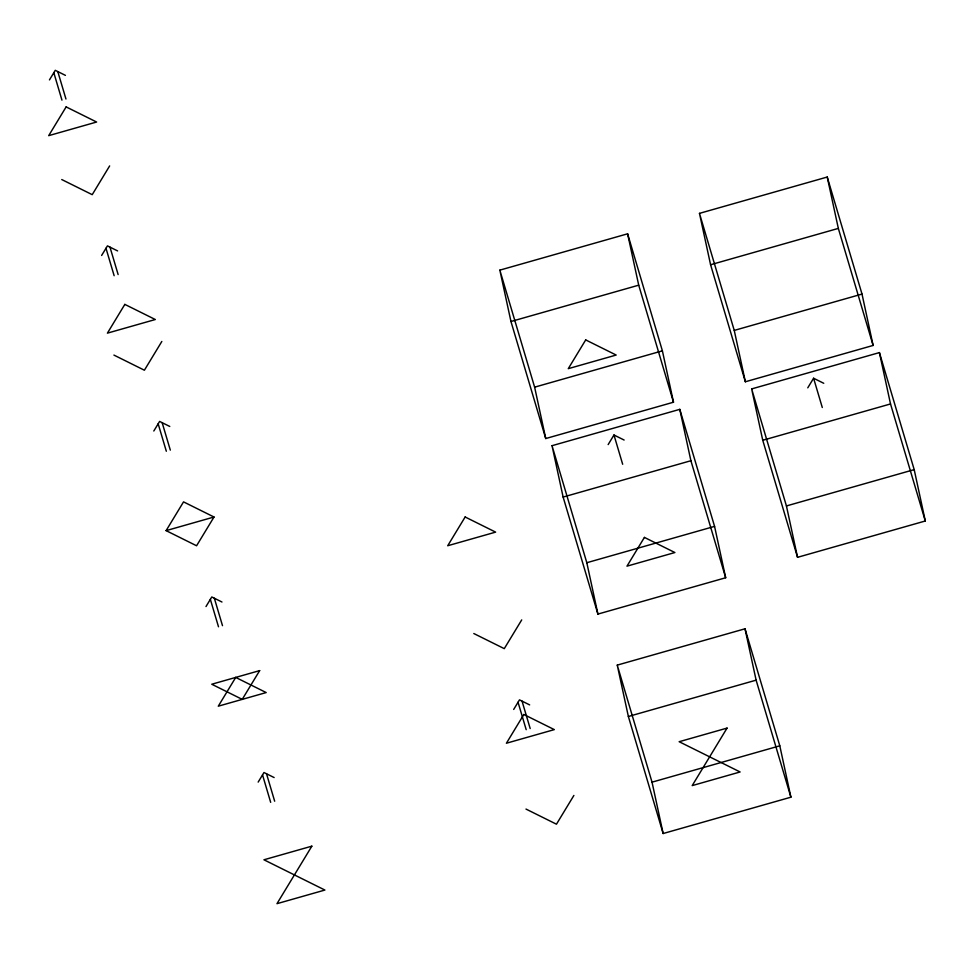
<?xml version="1.0" encoding="UTF-8"?>
<svg xmlns="http://www.w3.org/2000/svg" width="974" height="974" viewBox="0 0 974 974"><rect width="100%" height="100%" fill="white"/><g stroke="black" fill="none" stroke-linecap="round" stroke-linejoin="round"><path stroke-width="1.46" d="M49.455 79.905L55.262 70.323L65.416 75.363M109.648 165.909L92.226 194.666L61.739 179.545M101.625 255.456L107.444 245.874L117.598 250.915M161.83 341.46L144.395 370.217L113.921 355.084M153.807 431.007L159.614 421.425L169.78 426.466M166.104 530.635L183.538 501.878L214.012 517.011L196.578 545.769L166.104 530.635L214.012 517.011M205.989 606.558L211.796 596.965L221.962 602.017M258.171 782.098L263.978 772.516L274.132 777.556M608.153 444.594L613.973 435.001L624.127 440.041M521.711 619.902L504.276 648.647L473.802 633.526M513.688 709.437L519.495 699.856L529.649 704.896M807.775 387.822L813.594 378.241L823.748 383.281M573.893 795.441L556.458 824.199L525.984 809.065M499.845 270.139L627.609 233.809L662.393 350.835L673.497 402.213L545.744 438.543L510.96 321.505L499.845 270.139L534.629 387.165L545.744 438.543M699.466 213.367L827.23 177.037L862.014 294.075L873.118 345.441L745.366 381.771L710.582 264.745L699.466 213.367L734.25 330.405L745.366 381.771M510.96 321.505L638.713 285.175L627.609 233.809M710.582 264.745L838.334 228.403L827.23 177.037M534.629 387.165L662.393 350.835M734.25 330.405L862.014 294.075M552.027 445.69L679.791 409.348L714.575 526.386L725.679 577.752L597.914 614.083L563.13 497.057L552.027 445.69L586.811 562.716L597.914 614.083M751.648 388.918L879.412 352.588L914.196 469.614L925.3 520.993L797.548 557.323L762.752 440.285L751.648 388.918L786.432 505.944L797.548 557.323M563.13 497.057L690.895 460.726L679.791 409.348M762.752 440.285L890.516 403.954L879.412 352.588M586.811 562.716L714.575 526.386M786.432 505.944L914.196 469.614M617.248 665.12L745.013 628.79L779.797 745.816L790.9 797.195L663.148 833.525L628.364 716.487L617.248 665.12L652.032 782.159L663.148 833.525M628.364 716.487L756.116 680.156L745.013 628.79M652.032 782.159L779.797 745.816M838.334 228.403L873.118 345.441M890.516 403.954L925.3 520.993M813.594 378.241L822.287 407.497M638.713 285.175L673.497 402.213M690.895 460.726L725.679 577.752M756.116 680.156L790.9 797.195M613.973 435.001L622.666 464.257M522.04 701.11L530.185 728.54M518.046 702.254L526.191 729.684M57.807 71.589L65.952 99.019M109.977 247.128L118.134 274.558M162.159 422.679L170.316 450.11M214.341 598.231L222.498 625.661M266.523 773.782L274.668 801.212M53.814 72.721L61.959 100.152M105.983 248.273L114.141 275.703M158.165 423.812L166.323 451.242M210.347 599.363L218.505 626.793M262.53 774.914L270.675 802.345M66.135 106.897L48.7 135.654L96.609 122.03L66.135 106.897M124.83 304.387L107.408 333.145L155.316 319.521L124.83 304.387M235.72 677.429L218.286 706.187L266.194 692.563L235.72 677.429M259.668 670.611L242.234 699.369L211.76 684.235L259.668 670.611M465.146 516.987L447.711 545.744L495.62 532.121L465.146 516.987M585.703 339.914L568.268 368.671L616.177 355.047L585.703 339.914M311.85 846.163L276.981 903.677L324.89 890.053L263.942 859.786L311.85 846.163M523.842 714.478L506.407 743.235L554.316 729.611L523.842 714.478M644.411 537.404L626.976 566.162L674.885 552.538L644.411 537.404M727.067 728.089L692.197 785.604L740.106 771.968L679.158 741.713L727.067 728.089"/></g></svg>
